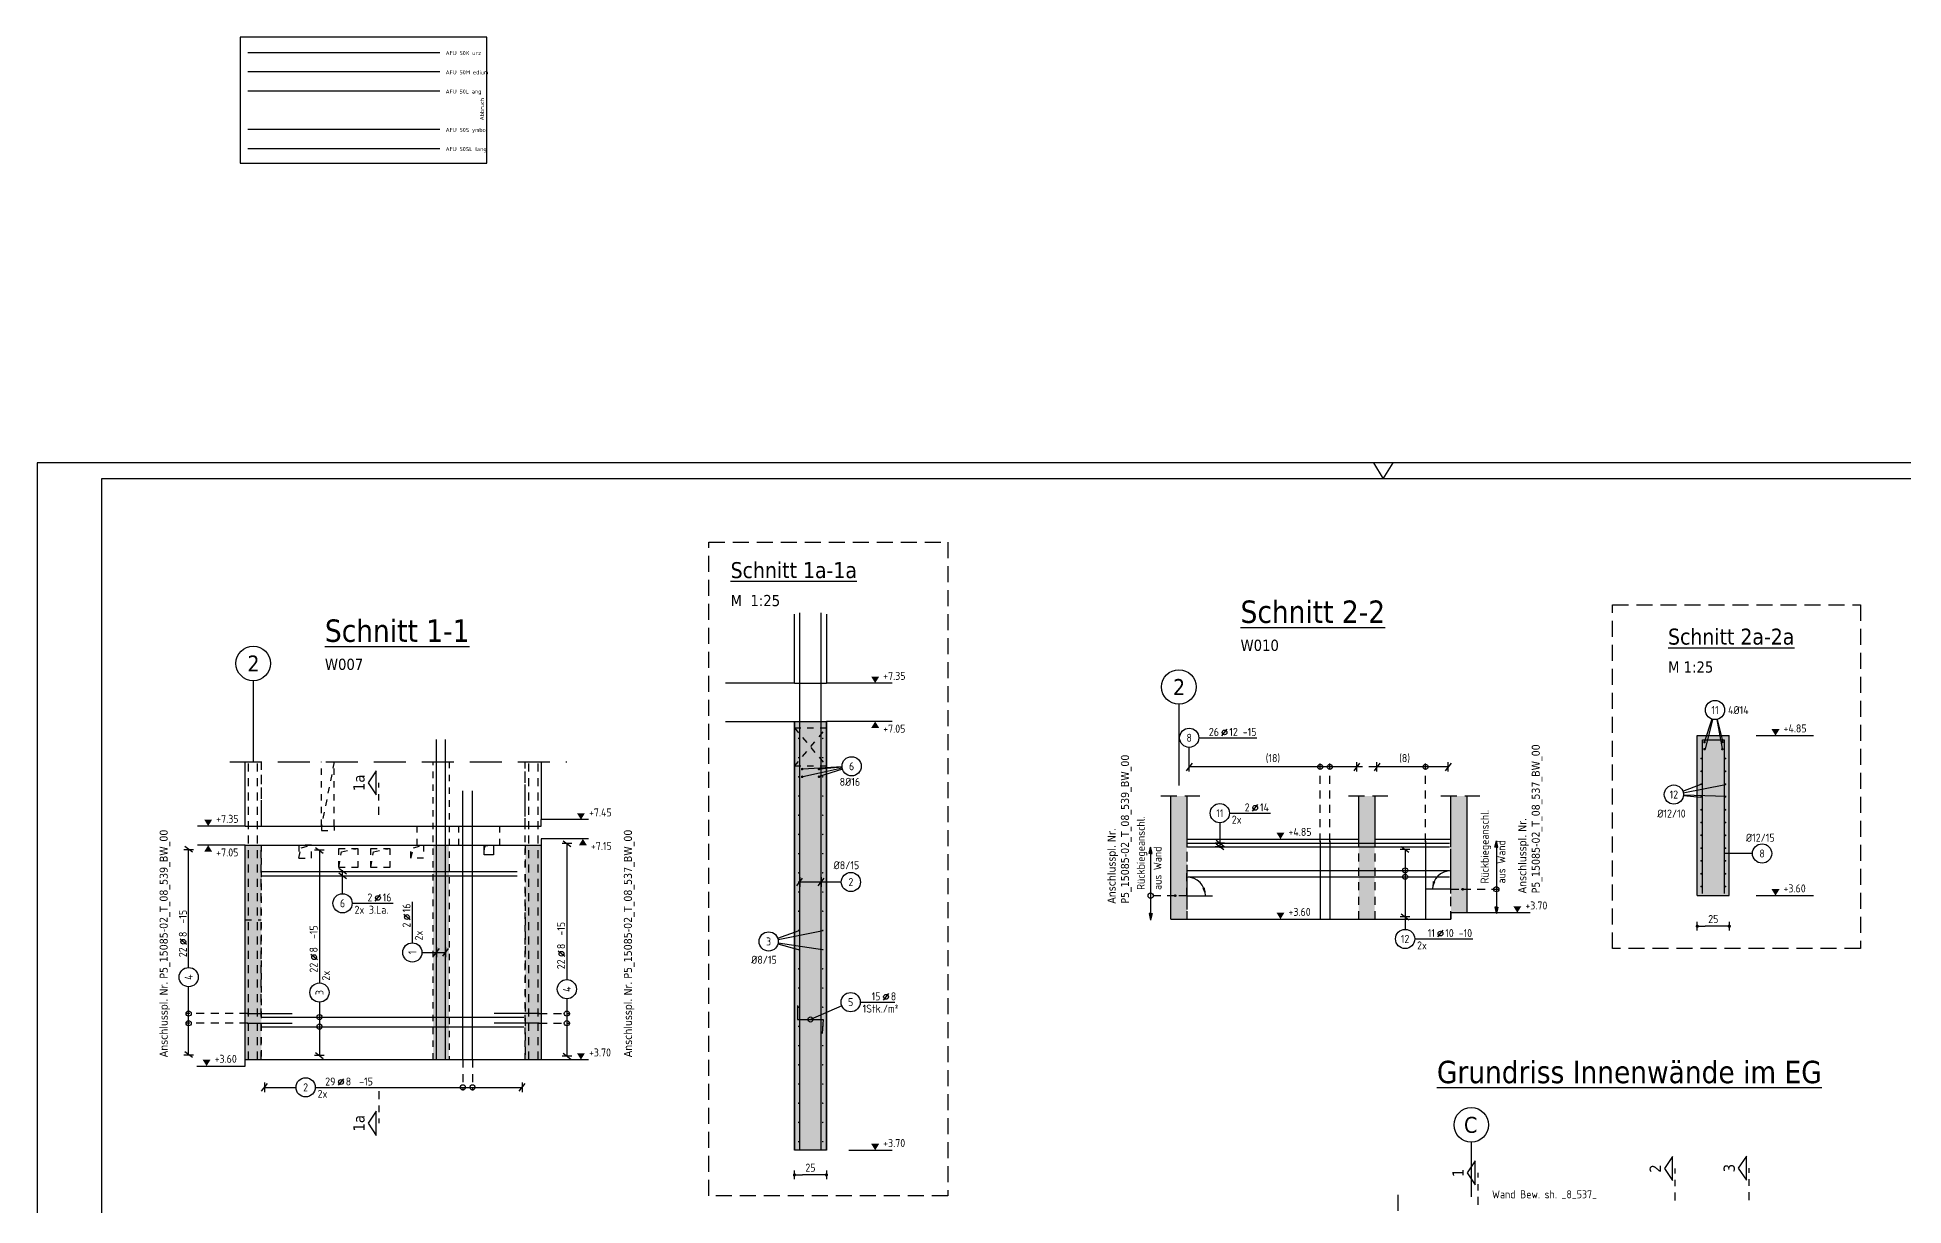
# Model space of a CAD drawing. Extents: x 0 to 52.5, y 0 to 36.3.
# Drawn here: x 0 to 29.15, y 18.09 to 36.35 of the extents above; entities that cross this region are included whole.
import ezdxf
from ezdxf.enums import TextEntityAlignment as Align

# ---------------------------------------------------------------- set-up
doc = ezdxf.new("R2010")
doc.units = 0
doc.header["$LTSCALE"] = 0.5
for name, pattern in [('AUSGEZOGEN', [1000.01, 1000, 0.01]), ('DASHDOTSMALL', [1.05, 0.5, -0.25, 0.05, -0.25]), ('DASHED', [0.75, 0.5, -0.25]), ('DASHEDX2', [1.5, 1, -0.5]), ('DOT', [0.175, 0.05, -0.125]), ('GESTRICHELT', [0.75, 0.5, -0.25]), ('HIDDEN', [0.375, 0.25, -0.125]), ('HIDDEN2', [0.187, 0.125, -0.062]), ('HIDDEN4', [0.12, 0.02, -0.1]), ('PUNKT', [0.175, 0.05, -0.125]), ('STRICHLINIE', [0.75, 0.5, -0.25]), ('STRICHPUNKT2', [0.55, 0.25, -0.125, 0.05, -0.125]), ('VERDECKT', [0.375, 0.25, -0.125])]:
    doc.linetypes.add(name, pattern=pattern)
for name, color, linetype in [('ACHSEN', 7, 'Continuous'), ('AFU', 7, 'Continuous'), ('BETON', 7, 'Continuous'), ('DETAIL', 7, 'Continuous'), ('DRUEBER', 7, 'Continuous'), ('grau_mittel', 7, 'Continuous'), ('HILFE', 7, 'Continuous'), ('koten', 7, 'Continuous'), ('MASSE', 7, 'Continuous'), ('RAHMEN', 7, 'Continuous'), ('RND', 7, 'Continuous'), ('RND-1', 7, 'Continuous'), ('SCHATTEN', 15, 'Continuous'), ('SCHNITTE', 7, 'Continuous'), ('SFP_Achsen', 7, 'Continuous'), ('TEXT', 7, 'Continuous'), ('VERDECKT', 7, 'Continuous'), ('WBZ', 7, 'Continuous')]:
    doc.layers.add(name, color=color, linetype=linetype)
doc.styles.add('helv', font='tahoma.ttf')
doc.styles.add('txt', font='isocp.shx')
doc.linetypes.add('ABBRUCH', pattern='A,0.15,-0.15,["x",Standard,S=0.07,R=0,X=-0.1,Y=-0.0238],-0.005', length=0.305)
doc.linetypes.add('AFU_50K', pattern='A,0.15,["/",Standard,S=0.2,R=0,X=-0.01,Y=-0.1],0.07,["/",Standard,S=0.2,R=0,X=-0.01,Y=-0.1],0.15', length=0.37)
doc.linetypes.add('AFU_50L', pattern='A,0.75,["/",Standard,S=0.2,R=0,X=-0.01,Y=-0.1],0.07,["/",Standard,S=0.2,R=0,X=-0.01,Y=-0.1],0.75', length=1.57)
doc.linetypes.add('AFU_50M', pattern='A,0.45,["/",Standard,S=0.2,R=0,X=-0.01,Y=-0.1],0.07,["/",Standard,S=0.2,R=0,X=-0.01,Y=-0.1],0.45', length=0.97)
doc.linetypes.add('AFU_50S', pattern='A,0,-0.15,["/",Standard,S=0.2,R=0,X=-0.01,Y=-0.1],0,-0.07,["/",Standard,S=0.2,R=0,X=-0.01,Y=-0.1],-0.15', length=0.37)
doc.linetypes.add('AFU_50SL', pattern='A,0,-0.75,["/",Standard,S=0.2,R=0,X=-0.01,Y=-0.1],0,-0.07,["/",Standard,S=0.2,R=0,X=-0.01,Y=-0.1],-0.75', length=1.57)
doc.dimstyles.new('DOT_I', dxfattribs={"dimscale": 0.5, "dimtxt": 0.25, "dimasz": 0.25, "dimexe": 0.1, "dimexo": 0.3, "dimgap": 0.1, "dimtad": 1, "dimdec": 3, "dimzin": 3, "dimtxsty": 'txt', "dimblk": 'DOT', "dimblk1": 'DOT', "dimblk2": 'DOT', "dimsah": 1, "dimcen": 0.1, "dimse1": 1, "dimse2": 1, "dimazin": 0, "dimtfac": 1, "dimtdec": 4, "dimtix": 1, "dimtmove": 2, "dimatfit": 3, "dimfxl": 0, "dimtvp": 1, "dimtolj": 1, "dimtzin": 0, "dimarcsym": 0})

# ---------------------------------------------------------------- blocks, each defined once
blk = doc.blocks.new('SCHN-2')
at = {"layer": 'SCHNITTE', "color": 6, "linetype": 'Continuous'}
blk.add_lwpolyline([(0.378, 0.088), (0, 0.34), (-0.378, 0.088)], close=True, dxfattribs=at)
at = {"layer": 'SCHNITTE', "color": 1, "linetype": 'DASHDOTSMALL', "style": 'helv'}
blk.add_attdef('SCHN-2', text='', height=0.35, dxfattribs=at).set_placement((0, 0.45), align=Align.CENTER)
blk = doc.blocks.new('okrd_o')
at = {"layer": 'koten', "color": 7, "linetype": 'Continuous'}
blk.add_solid([(-0.125, 0.202), (0.125, 0.202), (0, 0)], dxfattribs=at)
at = {"layer": 'koten', "style": 'txt'}
blk.add_attdef('OKRD', (0.25, 0.1), '', height=0.25, dxfattribs=at)
blk = doc.blocks.new('DOT')
at = {"layer": 'MASSE', "color": 7, "linetype": 'Continuous'}
for p, q in [((0, 0), (-1, 0)), ((0, 0.54), (0, -0.54))]:
    blk.add_line(p, q, dxfattribs=at)
at = {"layer": 'MASSE', "color": 7, "linetype": 'Continuous', "const_width": 0.2}
blk.add_lwpolyline([(-0.1, 0, 1), (0.1, 0, 1)], format="xyb", close=True, dxfattribs=at)
blk = doc.blocks.new('*D14')
at = {"layer": 'Defpoints', "color": 0, "linetype": 'AUSGEZOGEN', "transparency": 16777216}
for p in [(11.827, 18.572), (11.827, 18.572), (12.327, 18.572)]:
    blk.add_point(p, dxfattribs=at)
at = {"layer": 'MASSE', "color": 0, "linetype": 'AUSGEZOGEN', "lineweight": -2, "transparency": 16777216}
blk.add_line((12.202, 18.572), (11.952, 18.572), dxfattribs=at)
at = {"layer": 'MASSE', "color": 0, "linetype": 'AUSGEZOGEN', "lineweight": -2, "transparency": 16777216, "xscale": 0.125, "yscale": 0.125, "zscale": 0.125, "rotation": 180}
blk.add_blockref('DOT', (11.827, 18.572), dxfattribs=at)
at = {"layer": 'MASSE', "color": 0, "linetype": 'AUSGEZOGEN', "lineweight": -2, "transparency": 16777216, "xscale": 0.125, "yscale": 0.125, "zscale": 0.125}
blk.add_blockref('DOT', (12.327, 18.572), dxfattribs=at)
at = {"layer": 'MASSE', "color": 0, "linetype": 'AUSGEZOGEN', "transparency": 16777216, "insert": (12.077, 18.685), "char_height": 0.125, "attachment_point": 5, "style": 'txt'}
blk.add_mtext('\\A1;25', dxfattribs=at)
blk = doc.blocks.new('okrd_u')
at = {"layer": 'koten', "color": 7, "linetype": 'Continuous'}
blk.add_solid([(-0.125, -0.202), (0.125, -0.202), (0, 0)], dxfattribs=at)
at = {"layer": 'koten', "style": 'txt'}
blk.add_attdef('OKRD', (0.25, -0.35), '', height=0.25, dxfattribs=at)
blk = doc.blocks.new('RND_LEI')
at = {"layer": 'RND', "color": 7, "linetype": 'Continuous'}
blk.add_line((1.022, 0.066), (1.19, 0.27), dxfattribs=at)
for centre, radius in [((0, 0), 0.3), ((1.106, 0.168), 0.075)]:
    blk.add_circle(centre, radius, dxfattribs=at)
at = {"layer": 'RND', "color": 7, "linetype": 'Continuous', "style": 'txt'}
blk.add_attdef('POSL', text='', height=0.25, dxfattribs=at).set_placement((0, 0), align=Align.MIDDLE)
blk.add_attdef('ANZ', text='', height=0.25, dxfattribs=at).set_placement((0.931, 0.057), align=Align.RIGHT)
for tag, p in [('DUM', (1.253, 0.057)), ('ABSTD', (1.674, 0.057)), ('POSTXT', (0.374, -0.327))]:
    blk.add_attdef(tag, p, '', height=0.25, dxfattribs=at)
blk = doc.blocks.new('lei_gre')
at = {"layer": 'RND', "color": 7, "linetype": 'Continuous'}
for p, q in [((-0.09, -0.12), (0.09, 0.12)), ((0, 0.15), (0, -0.15))]:
    blk.add_line(p, q, dxfattribs=at)
blk = doc.blocks.new('RND_HIN')
at = {"layer": 'RND', "color": 7, "linetype": 'Continuous'}
blk.add_circle((0, 0), 0.3, dxfattribs=at)
at = {"layer": 'RND', "color": 7, "linetype": 'Continuous', "style": 'txt'}
blk.add_attdef('POSI', text='', height=0.25, dxfattribs=at).set_placement((0, 0), align=Align.MIDDLE)
blk = doc.blocks.new('DINA1')
at = {"layer": 'RAHMEN'}
for p, q in [((0, 59.4), (0, 0)), ((84.1, 59.4), (0, 59.4))]:
    blk.add_line(p, q, dxfattribs=at)
at = {"layer": 'RAHMEN', "color": 5}
for p, q in [((2, 58.9), (2, 0.5)), ((83.6, 58.9), (2, 58.9))]:
    blk.add_line(p, q, dxfattribs=at)
at = {"layer": 'RAHMEN', "color": 7, "linetype": 'Continuous'}
for p, q in [((41.74, 59.4), (42.05, 58.9)), ((42.05, 58.9), (42.36, 59.4))]:
    blk.add_line(p, q, dxfattribs=at)
blk = doc.blocks.new('*D20')
at = {"layer": 'Defpoints', "color": 0, "linetype": 'AUSGEZOGEN', "transparency": 16777216}
for p in [(25.93, 22.458), (25.93, 22.458), (26.43, 22.458)]:
    blk.add_point(p, dxfattribs=at)
at = {"layer": 'MASSE', "color": 0, "linetype": 'AUSGEZOGEN', "lineweight": -2, "transparency": 16777216}
blk.add_line((26.305, 22.458), (26.055, 22.458), dxfattribs=at)
at = {"layer": 'MASSE', "color": 0, "linetype": 'AUSGEZOGEN', "lineweight": -2, "transparency": 16777216, "xscale": 0.125, "yscale": 0.125, "zscale": 0.125, "rotation": 180}
blk.add_blockref('DOT', (25.93, 22.458), dxfattribs=at)
at = {"layer": 'MASSE', "color": 0, "linetype": 'AUSGEZOGEN', "lineweight": -2, "transparency": 16777216, "xscale": 0.125, "yscale": 0.125, "zscale": 0.125}
blk.add_blockref('DOT', (26.43, 22.458), dxfattribs=at)
at = {"layer": 'MASSE', "color": 0, "linetype": 'AUSGEZOGEN', "transparency": 16777216, "insert": (26.18, 22.57), "char_height": 0.125, "attachment_point": 5, "style": 'txt'}
blk.add_mtext('\\A1;25', dxfattribs=at)
blk = doc.blocks.new('PFEIL')
at = {"color": 7, "linetype": 'Continuous'}
blk.add_solid([(-1, -0.17), (-1, 0.17), (0, 0)], dxfattribs=at)
blk = doc.blocks.new('Pfeillinie')
at = {"layer": 'TEXT', "linetype": 'Continuous'}
blk.add_hatch(color=7, dxfattribs=at).paths.add_polyline_path([(0, 0), (-0.8, 0.2), (-0.8, 0), (-0.8, -0.2)])
at = {"layer": 'TEXT', "color": 7, "linetype": 'Continuous'}
for p, q in [((-0.8, 0), (-0.8, 0.2)), ((-0.8, 0.2), (0, 0)), ((-0.8, 0), (-0.8, -0.2)), ((-0.8, -0.2), (0, 0))]:
    blk.add_line(p, q, dxfattribs=at)

msp = doc.modelspace()

# ---------------------------------------------------------------- hatches: boundary and pattern name
at = {"layer": 'grau_mittel'}
for points in [[(12.327, 25.657), (11.827, 25.657), (11.827, 18.957), (12.327, 18.957)], [(26.43, 25.436), (25.93, 25.436), (25.93, 22.936), (26.43, 22.936)], [(6.183, 20.373), (6.433, 20.373), (6.433, 23.723), (6.183, 23.723)], [(7.623, 20.373), (7.873, 20.373), (7.873, 23.723), (7.623, 23.723)]]:
    msp.add_hatch(color=61, dxfattribs=at).paths.add_polyline_path(points)
h = msp.add_hatch(color=61, dxfattribs=at)
h.paths.add_polyline_path([(22.082, 22.669), (22.332, 22.669), (22.332, 24.494), (22.082, 24.494), (22.082, 23.819)])
h.paths.add_polyline_path([(20.892, 23.819), (20.892, 24.494), (20.642, 24.494), (20.642, 23.819), (20.642, 22.569), (20.892, 22.569)])
h.paths.add_polyline_path([(17.957, 23.819), (17.957, 24.494), (17.707, 24.494), (17.707, 22.569), (17.957, 22.569)])
h = msp.add_hatch(color=61, dxfattribs=at)
h.paths.add_polyline_path([(3.248, 22.558), (3.498, 22.558), (3.498, 23.723), (3.248, 23.723)])
h.paths.add_polyline_path([(3.498, 22.558), (3.248, 22.558), (3.248, 20.373), (3.498, 20.373)])

# ---------------------------------------------------------------- linework, layer by layer
at = {"layer": 'ACHSEN', "color": 140, "linetype": 'AUSGEZOGEN'}
for p, q in [((3.373, 26.293), (3.373, 25.025)), ((17.832, 25.926), (17.832, 24.657)), ((22.4, 19.082), (22.4, 18.228))]:
    msp.add_line(p, q, dxfattribs=at)
at = {"layer": 'AFU', "color": 8, "linetype": 'AFU_50K'}
for p, q in [((6.287, 36.107), (3.287, 36.107)), ((11.827, 26.257), (12.327, 26.257)), ((11.827, 25.657), (12.327, 25.657)), ((7.623, 24.023), (7.873, 24.023)), ((7.873, 24.023), (7.873, 24.123)), ((25.93, 22.936), (26.43, 22.936)), ((22.332, 22.669), (22.082, 22.669)), ((22.082, 22.669), (22.082, 22.569)), ((12.327, 18.957), (11.827, 18.957))]:
    msp.add_line(p, q, dxfattribs=at)
at = {"layer": 'AFU', "color": 8, "linetype": 'AFU_50M'}
msp.add_line((6.287, 35.807), (3.287, 35.807), dxfattribs=at)
at = {"layer": 'AFU', "color": 8, "linetype": 'AFU_50L'}
for p, q in [((6.287, 35.507), (3.287, 35.507)), ((3.248, 24.023), (7.623, 24.023)), ((3.248, 23.723), (7.873, 23.723)), ((17.707, 22.569), (22.082, 22.569)), ((3.248, 20.373), (7.873, 20.373))]:
    msp.add_line(p, q, dxfattribs=at)
at = {"layer": 'AFU', "color": 8, "linetype": 'AFU_50S'}
msp.add_line((6.287, 34.907), (3.287, 34.907), dxfattribs=at)
at = {"layer": 'AFU', "color": 8, "linetype": 'AFU_50SL'}
msp.add_line((6.287, 34.607), (3.287, 34.607), dxfattribs=at)
at = {"layer": 'AFU', "color": 8, "linetype": 'ABBRUCH'}
msp.add_lwpolyline([(3.168, 34.38), (7.023, 34.38), (7.023, 36.347), (3.168, 36.347)], close=True, dxfattribs=at)
at = {"layer": 'BETON', "color": 6, "linetype": 'AUSGEZOGEN'}
for p, q in [((11.827, 26.257), (11.827, 27.332)), ((12.327, 27.332), (12.327, 26.257)), ((10.752, 25.657), (11.827, 25.657)), ((13.352, 25.657), (12.327, 25.657)), ((25.93, 22.936), (25.93, 25.436)), ((25.93, 25.436), (26.43, 25.436)), ((26.43, 22.936), (26.43, 25.436)), ((22.082, 23.819), (22.082, 24.494)), ((3.248, 24.023), (2.503, 24.023)), ((8.609, 24.123), (7.873, 24.123)), ((3.248, 23.723), (2.503, 23.723)), ((8.609, 23.823), (7.873, 23.823)), ((17.957, 23.819), (20.642, 23.819)), ((20.892, 23.819), (22.082, 23.819)), ((23.318, 22.669), (22.332, 22.669)), ((2.493, 20.273), (3.248, 20.273)), ((7.873, 20.373), (8.609, 20.373))]:
    msp.add_line(p, q, dxfattribs=at)
at = {"layer": 'BETON', "color": 6, "linetype": 'AUSGEZOGEN', "lineweight": 25}
for p, q in [((11.827, 26.257), (10.752, 26.257)), ((13.352, 26.257), (12.327, 26.257))]:
    msp.add_line(p, q, dxfattribs=at)
at = {"layer": 'BETON', "color": 6, "linetype": 'AUSGEZOGEN', "lineweight": 35}
for p, q in [((11.827, 25.657), (11.827, 18.957)), ((12.327, 25.657), (12.327, 18.957))]:
    msp.add_line(p, q, dxfattribs=at)
at = {"layer": 'BETON', "color": 6, "linetype": 'AUSGEZOGEN', "lineweight": -2}
for p, q in [((3.248, 24.023), (3.248, 25.025)), ((7.873, 25.025), (7.873, 24.123)), ((17.707, 22.569), (17.707, 24.494)), ((17.957, 24.494), (17.957, 23.819)), ((20.642, 23.819), (20.642, 24.494)), ((20.892, 24.494), (20.892, 23.819)), ((22.332, 24.494), (22.332, 22.669)), ((3.248, 20.273), (3.248, 23.723)), ((7.873, 23.823), (7.873, 20.373))]:
    msp.add_line(p, q, dxfattribs=at)
at = {"layer": 'BETON', "color": 6, "linetype": 'AUSGEZOGEN'}
msp.add_lwpolyline([(7.128, 23.723), (7.128, 23.573), (6.978, 23.573), (6.978, 23.723)], close=True, dxfattribs=at)
at = {"layer": 'DETAIL', "color": 102, "linetype": 'STRICHLINIE'}
for points in [[(10.487, 18.243), (10.487, 28.458), (14.225, 28.458), (14.225, 18.243)], [(24.606, 22.107), (24.606, 27.479), (28.482, 27.479), (28.482, 22.107)]]:
    msp.add_lwpolyline(points, close=True, dxfattribs=at)
at = {"layer": 'DRUEBER', "color": 7, "linetype": 'PUNKT', "lineweight": -2}
for p, q in [((3.498, 25.025), (3.498, 24.023)), ((6.183, 20.373), (6.183, 25.025)), ((6.433, 25.025), (6.433, 20.373)), ((7.623, 20.373), (7.623, 25.025)), ((3.498, 23.723), (3.498, 20.373))]:
    msp.add_line(p, q, dxfattribs=at)
at = {"layer": 'DRUEBER', "color": 7, "linetype": 'DOT'}
for p, q in [((4.438, 24.023), (4.438, 25.025)), ((4.638, 25.025), (4.438, 24.023)), ((4.638, 24.023), (4.638, 25.025)), ((3.498, 24.023), (4.438, 24.023)), ((4.438, 23.953), (4.638, 23.953)), ((4.638, 24.023), (5.933, 24.023)), ((5.933, 23.723), (5.933, 24.023)), ((6.583, 24.023), (7.223, 24.023)), ((6.583, 23.723), (6.583, 24.023)), ((7.223, 23.723), (7.223, 24.023)), ((3.498, 23.723), (5.933, 23.723)), ((6.583, 23.723), (7.223, 23.723)), ((17.957, 23.819), (17.957, 22.569)), ((22.082, 22.569), (22.082, 23.819))]:
    msp.add_line(p, q, dxfattribs=at)
at = {"layer": 'DRUEBER', "color": 7, "linetype": 'PUNKT'}
for p, q in [((4.438, 24.023), (4.438, 23.953)), ((4.638, 24.023), (4.638, 23.953))]:
    msp.add_line(p, q, dxfattribs=at)
at = {"layer": 'DRUEBER', "color": 7, "linetype": 'HIDDEN4', "lineweight": -2}
msp.add_line((3.248, 22.558), (3.498, 22.558), dxfattribs=at)
at = {"layer": 'HILFE', "color": 102, "linetype": 'AUSGEZOGEN'}
for p, q in [((26.85, 25.436), (27.747, 25.436)), ((26.85, 22.936), (27.747, 22.936)), ((12.675, 18.957), (13.352, 18.957))]:
    msp.add_line(p, q, dxfattribs=at)
at = {"layer": 'HILFE', "color": 102, "linetype": 'DASHEDX2'}
msp.add_line((3.006, 25.025), (8.273, 25.025), dxfattribs=at)
at = {"layer": 'HILFE', "color": 102, "linetype": 'GESTRICHELT'}
for p, q in [((17.549, 24.494), (18.16, 24.494)), ((20.484, 24.494), (21.095, 24.494)), ((21.924, 24.494), (22.535, 24.494))]:
    msp.add_line(p, q, dxfattribs=at)
at = {"layer": 'HILFE', "color": 102, "linetype": 'DASHED'}
msp.add_line((21.253, 18.259), (21.253, 17.584), dxfattribs=at)
at = {"layer": 'RND', "color": 102, "linetype": 'AUSGEZOGEN'}
for p, q in [((26.159, 25.693), (26.042, 25.343)), ((26.17, 25.69), (26.052, 25.224)), ((26.235, 25.688), (26.321, 25.234)), ((26.243, 25.69), (26.331, 25.333)), ((12.57, 24.948), (11.957, 24.913)), ((12.573, 24.926), (11.957, 24.793)), ((12.577, 24.912), (12.2, 24.793)), ((12.57, 24.944), (12.22, 24.913)), ((25.704, 24.569), (25.99, 24.679)), ((25.711, 24.544), (26.369, 24.674)), ((25.713, 24.5), (25.985, 24.474)), ((25.714, 24.51), (26.38, 24.489)), ((18.472, 24.074), (18.472, 23.68)), ((4.768, 22.966), (4.768, 23.331)), ((26.792, 23.594), (26.35, 23.594)), ((12.559, 23.148), (11.886, 23.148)), ((11.565, 22.271), (11.898, 22.392)), ((11.568, 22.18), (11.886, 22.092)), ((11.571, 22.25), (12.275, 22.392)), ((11.572, 22.198), (12.263, 22.092)), ((6.008, 22.048), (6.384, 22.048)), ((12.568, 21.212), (12.077, 21))]:
    msp.add_line(p, q, dxfattribs=at)
at = {"layer": 'RND', "color": 7, "linetype": 'AUSGEZOGEN'}
for p, q in [((18.143, 25.402), (19.049, 25.402)), ((17.993, 24.948), (17.993, 25.252)), ((20.61, 24.948), (17.993, 24.948)), ((22.038, 24.948), (20.926, 24.948)), ((18.622, 24.224), (19.262, 24.224)), ((2.364, 21.812), (2.364, 23.659)), ((4.407, 23.645), (4.407, 21.571)), ((8.272, 23.748), (8.272, 21.624)), ((21.366, 23.658), (21.366, 22.604)), ((4.918, 22.816), (5.558, 22.816)), ((5.858, 22.198), (5.858, 22.838)), ((21.366, 22.604), (21.366, 22.409)), ((21.516, 22.259), (22.422, 22.259)), ((2.364, 20.45), (2.364, 21.512)), ((8.272, 21.324), (8.272, 20.427)), ((4.407, 21.271), (4.407, 20.437)), ((12.855, 21.271), (13.395, 21.271)), ((3.548, 19.94), (4.041, 19.94)), ((4.341, 19.94), (7.574, 19.94))]:
    msp.add_line(p, q, dxfattribs=at)
at = {"layer": 'RND', "color": 102, "linetype": 'VERDECKT'}
for p, q in [((20.041, 23.78), (20.041, 24.998)), ((20.191, 23.78), (20.191, 24.998)), ((21.685, 23.78), (21.685, 24.998)), ((22.266, 23.035), (22.841, 23.035)), ((17.773, 22.935), (17.341, 22.935)), ((3.283, 21.092), (2.314, 21.092)), ((7.837, 21.092), (8.322, 21.092)), ((3.283, 20.942), (2.314, 20.942)), ((7.837, 20.942), (8.322, 20.942)), ((6.648, 20.373), (6.648, 19.89)), ((6.798, 20.373), (6.798, 19.89))]:
    msp.add_line(p, q, dxfattribs=at)
at = {"layer": 'RND', "color": 7, "linetype": 'VERDECKT'}
msp.add_line((20.926, 24.948), (20.61, 24.948), dxfattribs=at)
at = {"layer": 'RND', "color": 1, "linetype": 'AUSGEZOGEN'}
for points in [[(11.91, 18.957), (11.91, 27.357)], [(12.244, 18.957), (12.244, 27.357)], [(6.235, 20.373), (6.235, 25.373)], [(6.378, 20.373), (6.378, 25.373)], [(26.01, 22.97), (26.01, 25.37), (26.35, 25.37), (26.35, 22.97)], [(6.648, 20.373), (6.648, 24.573)], [(6.798, 20.373), (6.798, 24.573)], [(17.957, 23.756), (22.057, 23.756)], [(17.957, 23.699), (22.057, 23.699)], [(20.041, 23.78), (20.041, 22.569)], [(20.191, 23.78), (20.191, 22.569)], [(21.685, 23.78), (21.685, 22.569)], [(17.957, 23.329), (22.057, 23.329)], [(3.498, 23.314), (7.498, 23.314)], [(3.498, 23.243), (7.498, 23.243)], [(17.957, 23.229), (22.057, 23.229)], [(3.283, 21.092), (3.983, 21.092)], [(3.498, 21.038), (7.598, 21.038)], [(7.837, 21.092), (7.137, 21.092)], [(3.283, 20.942), (3.983, 20.942)], [(3.498, 20.888), (7.598, 20.888)], [(7.837, 20.942), (7.137, 20.942)]]:
    msp.add_lwpolyline(points, dxfattribs=at)
at = {"layer": 'RND', "color": 7, "linetype": 'AUSGEZOGEN'}
for points, const_width in [([(11.886, 25.392, 1), (11.898, 25.392, 1)], 0.012), ([(12.263, 25.392, 1), (12.275, 25.392, 1)], 0.012), ([(11.886, 25.092, 1), (11.898, 25.092, 1)], 0.012), ([(12.263, 25.092, 1), (12.275, 25.092, 1)], 0.012), ([(25.984, 25.078, 1), (25.998, 25.078, 1)], 0.014), ([(26.032, 25.333, 1), (26.052, 25.333, 1)], 0.02), ([(26.032, 25.224, 1), (26.052, 25.224, 1)], 0.02), ([(26.311, 25.333, 1), (26.331, 25.333, 1)], 0.02), ([(26.311, 25.224, 1), (26.331, 25.224, 1)], 0.02), ([(26.363, 25.078, 1), (26.377, 25.078, 1)], 0.014), ([(11.886, 24.792, 1), (11.898, 24.792, 1)], 0.012), ([(11.937, 24.913, 1), (11.957, 24.913, 1)], 0.02), ([(11.937, 24.793, 1), (11.957, 24.793, 1)], 0.02), ([(12.2, 24.913, 1), (12.22, 24.913, 1)], 0.02), ([(12.2, 24.793, 1), (12.22, 24.793, 1)], 0.02), ([(12.263, 24.792, 1), (12.275, 24.792, 1)], 0.012), ([(25.984, 24.878, 1), (25.998, 24.878, 1)], 0.014), ([(26.363, 24.878, 1), (26.377, 24.878, 1)], 0.014), ([(11.886, 24.492, 1), (11.898, 24.492, 1)], 0.012), ([(12.263, 24.492, 1), (12.275, 24.492, 1)], 0.012), ([(25.984, 24.678, 1), (25.998, 24.678, 1)], 0.014), ([(25.984, 24.478, 1), (25.998, 24.478, 1)], 0.014), ([(26.363, 24.678, 1), (26.377, 24.678, 1)], 0.014), ([(26.363, 24.478, 1), (26.377, 24.478, 1)], 0.014), ([(11.886, 24.192, 1), (11.898, 24.192, 1)], 0.012), ([(12.263, 24.192, 1), (12.275, 24.192, 1)], 0.012), ([(25.984, 24.278, 1), (25.998, 24.278, 1)], 0.014), ([(26.363, 24.278, 1), (26.377, 24.278, 1)], 0.014), ([(25.984, 24.078, 1), (25.998, 24.078, 1)], 0.014), ([(26.363, 24.078, 1), (26.377, 24.078, 1)], 0.014), ([(11.886, 23.892, 1), (11.898, 23.892, 1)], 0.012), ([(12.263, 23.892, 1), (12.275, 23.892, 1)], 0.012), ([(20.034, 23.78, 1), (20.047, 23.78, 1)], 0.0125), ([(20.184, 23.78, 1), (20.197, 23.78, 1)], 0.0125), ([(21.679, 23.78, 1), (21.692, 23.78, 1)], 0.0125), ([(25.984, 23.878, 1), (25.998, 23.878, 1)], 0.014), ([(25.984, 23.678, 1), (25.998, 23.678, 1)], 0.014), ([(26.363, 23.878, 1), (26.377, 23.878, 1)], 0.014), ([(26.363, 23.678, 1), (26.377, 23.678, 1)], 0.014), ([(11.886, 23.592, 1), (11.898, 23.592, 1)], 0.012), ([(12.263, 23.592, 1), (12.275, 23.592, 1)], 0.012), ([(25.984, 23.478, 1), (25.998, 23.478, 1)], 0.014), ([(26.363, 23.478, 1), (26.377, 23.478, 1)], 0.014), ([(11.886, 23.292, 1), (11.898, 23.292, 1)], 0.012), ([(12.263, 23.292, 1), (12.275, 23.292, 1)], 0.012), ([(25.984, 23.278, 1), (25.998, 23.278, 1)], 0.014), ([(25.984, 23.078, 1), (25.998, 23.078, 1)], 0.014), ([(26.363, 23.278, 1), (26.377, 23.278, 1)], 0.014), ([(26.363, 23.078, 1), (26.377, 23.078, 1)], 0.014), ([(11.886, 22.992, 1), (11.898, 22.992, 1)], 0.012), ([(12.263, 22.992, 1), (12.275, 22.992, 1)], 0.012), ([(11.886, 22.692, 1), (11.898, 22.692, 1)], 0.012), ([(12.263, 22.692, 1), (12.275, 22.692, 1)], 0.012), ([(11.886, 22.392, 1), (11.898, 22.392, 1)], 0.012), ([(12.263, 22.392, 1), (12.275, 22.392, 1)], 0.012), ([(11.886, 22.092, 1), (11.898, 22.092, 1)], 0.012), ([(12.263, 22.092, 1), (12.275, 22.092, 1)], 0.012), ([(11.886, 21.792, 1), (11.898, 21.792, 1)], 0.012), ([(12.263, 21.792, 1), (12.275, 21.792, 1)], 0.012), ([(11.886, 21.492, 1), (11.898, 21.492, 1)], 0.012), ([(12.263, 21.492, 1), (12.275, 21.492, 1)], 0.012), ([(3.277, 21.092, 1), (3.29, 21.092, 1)], 0.0125), ([(7.844, 21.092, -1), (7.831, 21.092, -1)], 0.0125), ([(11.886, 21.192, 1), (11.898, 21.192, 1)], 0.012), ([(12.263, 21.192, 1), (12.275, 21.192, 1)], 0.012), ([(3.277, 20.942, 1), (3.29, 20.942, 1)], 0.0125), ([(7.844, 20.942, -1), (7.831, 20.942, -1)], 0.0125), ([(11.886, 20.892, 1), (11.898, 20.892, 1)], 0.012), ([(12.263, 20.892, 1), (12.275, 20.892, 1)], 0.012), ([(11.886, 20.592, 1), (11.898, 20.592, 1)], 0.012), ([(12.263, 20.592, 1), (12.275, 20.592, 1)], 0.012), ([(11.886, 20.292, 1), (11.898, 20.292, 1)], 0.012), ([(12.263, 20.292, 1), (12.275, 20.292, 1)], 0.012), ([(11.886, 19.992, 1), (11.898, 19.992, 1)], 0.012), ([(12.263, 19.992, 1), (12.275, 19.992, 1)], 0.012), ([(11.886, 19.692, 1), (11.898, 19.692, 1)], 0.012), ([(12.263, 19.692, 1), (12.275, 19.692, 1)], 0.012), ([(11.886, 19.392, 1), (11.898, 19.392, 1)], 0.012), ([(12.263, 19.392, 1), (12.275, 19.392, 1)], 0.012), ([(11.886, 19.092, 1), (11.898, 19.092, 1)], 0.012), ([(12.263, 19.092, 1), (12.275, 19.092, 1)], 0.012)]:
    msp.add_lwpolyline(points, format="xyb", close=True, dxfattribs=dict(at, const_width=const_width))
at = {"layer": 'RND', "color": 7, "linetype": 'HIDDEN'}
for points in [[(3.297, 20.373), (3.297, 25.023)], [(3.44, 20.373), (3.44, 25.023)], [(7.68, 20.373), (7.68, 25.023)], [(7.824, 20.373), (7.824, 25.023)]]:
    msp.add_lwpolyline(points, dxfattribs=at)
at = {"layer": 'RND', "color": 102, "linetype": 'AUSGEZOGEN'}
for points in [[(17.391, 23.693), (17.391, 22.554)], [(22.791, 23.793), (22.791, 22.654)]]:
    msp.add_lwpolyline(points, dxfattribs=at)
at = {"layer": 'RND', "color": 7, "linetype": 'AUSGEZOGEN'}
for centre in [(20.041, 24.948), (20.191, 24.948), (21.685, 24.948), (21.366, 23.329), (21.366, 23.229), (22.791, 23.035), (17.391, 22.935), (2.364, 21.092), (4.407, 21.038), (8.272, 21.092), (12.077, 21), (2.364, 20.942), (4.407, 20.888), (8.272, 20.942), (6.648, 19.94), (6.798, 19.94)]:
    msp.add_circle(centre, 0.04, dxfattribs=at)
at = {"layer": 'RND-1', "color": 1, "linetype": 'AUSGEZOGEN'}
msp.add_lwpolyline([(11.877, 21.22), (11.877, 21), (12.277, 21), (12.258, 20.781)], dxfattribs=at)
at = {"layer": 'SCHATTEN', "color": 1, "linetype": 'AUSGEZOGEN'}
msp.add_lwpolyline([(6.978, 23.573, 0, 0.0245, 0), (6.99, 23.722, 0, 0, 0), (6.979, 23.711, 0.0245, 0, 0), (7.128, 23.723, 0, 0, 0)], format="xyseb", dxfattribs=at)
at = {"layer": 'SCHNITTE', "color": 6, "linetype": 'STRICHPUNKT2'}
for p, q in [((5.336, 24.198), (5.336, 24.698)), ((5.336, 19.879), (5.336, 19.379)), ((25.586, 18.171), (25.586, 18.671)), ((26.741, 18.178), (26.741, 18.678)), ((22.505, 18.104), (22.505, 18.604))]:
    msp.add_line(p, q, dxfattribs=at)
at = {"layer": 'SFP_Achsen', "color": 7, "linetype": 'AUSGEZOGEN'}
for centre in [(3.373, 26.564), (17.832, 26.196), (22.4, 19.353)]:
    msp.add_circle(centre, 0.27, dxfattribs=at)
at = {"layer": 'TEXT', "color": 7, "linetype": 'VERDECKT'}
for p, q in [((22.082, 23.035), (22.266, 23.035)), ((17.957, 22.935), (17.773, 22.935))]:
    msp.add_line(p, q, dxfattribs=at)
for points in [[(17.957, 22.935), (17.957, 23.335)], [(22.082, 23.035), (22.082, 23.435)]]:
    msp.add_lwpolyline(points, dxfattribs=at)
at = {"layer": 'TEXT', "color": 1, "linetype": 'AUSGEZOGEN'}
for points in [[(22.082, 23.035), (21.682, 23.035)], [(17.957, 22.935), (18.357, 22.935)]]:
    msp.add_lwpolyline(points, dxfattribs=at)
at = {"layer": 'TEXT', "color": 7, "linetype": 'VERDECKT'}
for centre in [(22.266, 23.035), (17.773, 22.935)]:
    msp.add_circle(centre, 0.012, dxfattribs=at)
at = {"layer": 'TEXT', "color": 102, "linetype": 'AUSGEZOGEN'}
for centre, start, end in [((22.082, 23.035), 90, 180), ((17.957, 22.935), 0, 90)]:
    msp.add_arc(centre, 0.29, start, end, dxfattribs=at)
at = {"layer": 'VERDECKT', "color": 7, "linetype": 'HIDDEN'}
for p, q in [((3.498, 25.025), (3.498, 24.023)), ((7.623, 24.023), (7.623, 25.025)), ((3.498, 24.023), (7.623, 24.023)), ((3.498, 20.373), (3.498, 23.723)), ((3.498, 23.723), (7.623, 23.723)), ((7.623, 23.723), (7.623, 20.373)), ((22.082, 22.569), (22.082, 23.819)), ((20.892, 22.569), (22.082, 22.569))]:
    msp.add_line(p, q, dxfattribs=at)
at = {"layer": 'VERDECKT', "color": 7, "linetype": 'VERDECKT', "lineweight": -2}
for p, q in [((17.957, 23.819), (17.957, 22.569)), ((20.642, 22.569), (20.642, 23.819)), ((20.892, 23.819), (20.892, 22.569))]:
    msp.add_line(p, q, dxfattribs=at)
at = {"layer": 'WBZ', "color": 102, "linetype": 'HIDDEN2'}
for p, q in [((11.827, 24.957), (12.327, 25.558)), ((11.827, 25.558), (12.327, 24.957)), ((4.083, 23.523), (4.124, 23.681)), ((4.124, 23.681), (4.283, 23.723)), ((4.708, 23.373), (4.749, 23.62)), ((4.749, 23.62), (5.008, 23.673)), ((5.208, 23.373), (5.249, 23.62)), ((5.249, 23.62), (5.508, 23.673)), ((5.833, 23.523), (5.874, 23.681)), ((5.874, 23.681), (6.033, 23.723))]:
    msp.add_line(p, q, dxfattribs=at)
for points in [[(12.327, 25.558), (12.327, 24.957), (11.827, 24.957), (11.827, 25.558)], [(4.283, 23.523), (4.283, 23.723), (4.083, 23.723), (4.083, 23.523)], [(5.008, 23.673), (5.008, 23.373), (4.708, 23.373), (4.708, 23.673)], [(5.508, 23.673), (5.508, 23.373), (5.208, 23.373), (5.208, 23.673)], [(6.033, 23.723), (6.033, 23.523), (5.833, 23.523), (5.833, 23.723)]]:
    msp.add_lwpolyline(points, close=True, dxfattribs=at)

# ---------------------------------------------------------------- block references
at = {"layer": 'koten', "color": 7, "linetype": 'DASHED', "xscale": 0.5, "yscale": 0.5, "zscale": 0.5}
msp.add_blockref('okrd_o', (13.088, 26.257), dxfattribs=at).add_auto_attribs({'OKRD': '+7.35'})
at = {"layer": 'koten', "color": 7, "linetype": 'AUSGEZOGEN', "xscale": 0.5, "yscale": 0.5, "zscale": 0.5}
msp.add_blockref('okrd_u', (13.088, 25.657), dxfattribs=at).add_auto_attribs({'OKRD': '+7.05'})
at = {"layer": 'koten', "color": 8, "linetype": 'AFU_50M', "xscale": 0.5, "yscale": 0.5, "zscale": 0.5}
msp.add_blockref('okrd_o', (27.152, 25.436), dxfattribs=at).add_auto_attribs({'OKRD': '+4.85'})
at = {"layer": 'koten', "color": 6, "linetype": 'AUSGEZOGEN', "xscale": 0.5, "yscale": 0.5, "zscale": 0.5}
for name, p, values in [('okrd_o', (2.669, 24.023), {'OKRD': '+7.35'}), ('okrd_o', (8.492, 24.123), {'OKRD': '+7.45'}), ('okrd_u', (2.669, 23.723), {'OKRD': '+7.05'}), ('okrd_u', (8.522, 23.823), {'OKRD': '+7.15'}), ('okrd_o', (19.419, 22.569), {'OKRD': '+3.60'}), ('okrd_o', (23.119, 22.669), {'OKRD': '+3.70'}), ('okrd_o', (8.492, 20.373), {'OKRD': '+3.70'})]:
    msp.add_blockref(name, p, dxfattribs=at).add_auto_attribs(values)
at = {"layer": 'koten', "color": 8, "linetype": 'AFU_50K', "xscale": 0.5, "yscale": 0.5, "zscale": 0.5}
msp.add_blockref('okrd_o', (19.419, 23.819), dxfattribs=at).add_auto_attribs({'OKRD': '+4.85'})
at = {"layer": 'koten', "color": 7, "linetype": 'AUSGEZOGEN'}
ref = msp.add_blockref('okrd_o', (27.152, 22.936), dxfattribs=dict(at, xscale=0.5, yscale=0.5, zscale=0.5))
ref.add_attrib('OKRD', '+3.60', (27.277, 22.986), dxfattribs={"layer": '0', "color": 0, "linetype": 'ByBlock', "height": 0.125, "style": 'txt'})
ref = msp.add_blockref('okrd_o', (2.644, 20.273), dxfattribs=dict(at, xscale=0.5, yscale=0.5, zscale=0.5))
ref.add_attrib('OKRD', '+3.60', (2.769, 20.323), dxfattribs={"layer": '0', "color": 0, "linetype": 'ByBlock', "height": 0.125, "style": 'txt'})
ref = msp.add_blockref('okrd_o', (13.088, 18.957), dxfattribs=dict(at, xscale=0.5, yscale=0.5, zscale=0.5))
ref.add_attrib('OKRD', '+3.70', (13.213, 19.007), dxfattribs={"layer": '0', "color": 0, "linetype": 'ByBlock', "height": 0.125, "style": 'txt'})
at = {"layer": 'RAHMEN', "color": 7, "linetype": 'AUSGEZOGEN', "xscale": 0.5, "yscale": 0.5, "zscale": 0.5}
msp.add_blockref('DINA1', (0, 0), dxfattribs=at)
at = {"layer": 'RND', "color": 7, "linetype": 'AUSGEZOGEN', "xscale": 0.5, "yscale": 0.5, "zscale": 0.5}
for name, p, values in [('RND_HIN', (26.207, 25.836), {'POSI': '11'}), ('RND_LEI', (17.993, 25.402), {'POSL': '8', 'DUM': '12', 'ANZ': '26', 'ABSTD': '-15'}), ('RND_HIN', (12.72, 24.957), {'POSI': '6'}), ('RND_HIN', (25.564, 24.515), {'POSI': '12'}), ('RND_LEI', (18.472, 24.224), {'POSL': '11', 'DUM': '14', 'ANZ': '2', 'POSTXT': '2x'}), ('RND_HIN', (26.942, 23.594), {'POSI': '8'}), ('RND_HIN', (12.709, 23.148), {'POSI': '2'}), ('RND_LEI', (4.768, 22.816), {'POSL': '6', 'DUM': '16', 'ANZ': '2', 'POSTXT': '2x 3.La.'}), ('RND_HIN', (11.424, 22.22), {'POSI': '3'}), ('RND_LEI', (21.366, 22.259), {'POSL': '12', 'DUM': '10', 'ANZ': '11', 'ABSTD': '-10', 'POSTXT': '2x'}), ('RND_LEI', (12.705, 21.271), {'POSL': '5', 'DUM': '8', 'ANZ': '15', 'POSTXT': '1Stk./m²'}), ('RND_LEI', (4.191, 19.94), {'POSL': '2', 'DUM': '8', 'ANZ': '29', 'ABSTD': '-15', 'POSTXT': '2x'})]:
    msp.add_blockref(name, p, dxfattribs=at).add_auto_attribs(values)
for p, rotation in [((17.993, 24.948), 180), ((20.61, 24.948), 180), ((20.926, 24.948), 180), ((22.038, 24.948), 180), ((2.364, 23.659), 90), ((4.407, 23.645), 270), ((8.272, 23.748), 270), ((21.366, 23.658), 270), ((21.366, 22.604), 270), ((2.364, 20.45), 90), ((4.407, 20.437), 270), ((8.272, 20.427), 270)]:
    msp.add_blockref('lei_gre', p, dxfattribs=dict(at, rotation=rotation))
at = {"layer": 'RND', "color": 102, "linetype": 'AUSGEZOGEN'}
for name, p, xscale, yscale, zscale, rotation in [('Pfeillinie', (17.391, 23.693), -0.125, 0.125, 0.125, 270), ('lei_gre', (18.472, 23.756), 0.5, 0.5, 0.5, 270), ('lei_gre', (18.472, 23.699), 0.5, 0.5, 0.5, 270), ('Pfeillinie', (22.791, 23.793), 0.125, 0.125, 0.125, 90.00000000000001), ('lei_gre', (4.768, 23.314), 0.5, 0.5, 0.5, 90), ('lei_gre', (4.768, 23.243), 0.5, 0.5, 0.5, 90), ('Pfeillinie', (22.791, 22.654), 0.125, 0.125, 0.125, 270), ('Pfeillinie', (17.391, 22.554), -0.125, 0.125, 0.125, 90)]:
    msp.add_blockref(name, p, dxfattribs=dict(at, xscale=xscale, yscale=yscale, zscale=zscale, rotation=rotation))
at = {"layer": 'RND', "color": 7, "linetype": 'AUSGEZOGEN', "xscale": 0.5, "yscale": 0.5, "zscale": 0.5}
for p in [(11.91, 23.148), (12.244, 23.148), (3.548, 19.94), (7.574, 19.94)]:
    msp.add_blockref('lei_gre', p, dxfattribs=at)
at = {"layer": 'RND', "color": 7, "linetype": 'AUSGEZOGEN', "xscale": 0.5, "yscale": 0.5, "zscale": 0.5, "rotation": 90}
for p, values in [((5.858, 22.048), {'POSL': '1', 'DUM': '16', 'ANZ': '2', 'POSTXT': '2x'}), ((2.364, 21.662), {'POSL': '4', 'DUM': '8', 'ANZ': '22', 'ABSTD': '-15'}), ((4.407, 21.421), {'POSL': '3', 'DUM': '8', 'ANZ': '22', 'ABSTD': '-15', 'POSTXT': '2x'}), ((8.272, 21.474), {'POSL': '4', 'DUM': '8', 'ANZ': '22', 'ABSTD': '-15'})]:
    msp.add_blockref('RND_LEI', p, dxfattribs=at).add_auto_attribs(values)
at = {"layer": 'RND', "color": 102, "linetype": 'AUSGEZOGEN', "xscale": 0.5, "yscale": 0.5, "zscale": 0.5}
for p in [(6.235, 22.048), (6.378, 22.048)]:
    msp.add_blockref('lei_gre', p, dxfattribs=at)
at = {"layer": 'SCHNITTE', "color": 6, "linetype": 'STRICHPUNKT2', "xscale": 0.5, "yscale": 0.5, "zscale": 0.5, "rotation": 90}
for p, values in [((5.336, 24.698), {'SCHN-2': '1a'}), ((5.336, 19.379), {'SCHN-2': '1a'}), ((22.505, 18.604), {'SCHN-2': '1'}), ((25.586, 18.671), {'SCHN-2': '2'}), ((26.741, 18.678), {'SCHN-2': '3'})]:
    msp.add_blockref('SCHN-2', p, dxfattribs=at).add_auto_attribs(values)
at = {"layer": 'TEXT', "color": 102, "linetype": 'AUSGEZOGEN', "yscale": 0.1250000000000026, "zscale": 0.1250000000000026}
for p, xscale, rotation in [((18.247, 22.935), -0.1250000000000026, 102.2409790208733), ((21.791, 23.035), 0.1250000000000026, 257.7590209791267)]:
    msp.add_blockref('PFEIL', p, dxfattribs=dict(at, xscale=xscale, rotation=rotation))

# ---------------------------------------------------------------- texts
at = {"layer": 'AFU', "color": 8, "linetype": 'AFU_50K', "style": 'txt'}
msp.add_text('AFU 50K urz', height=0.0625, dxfattribs=at).set_placement((6.378, 36.069))
at = {"layer": 'AFU', "color": 8, "linetype": 'AFU_50M', "style": 'txt'}
msp.add_text('AFU 50M edium', height=0.0625, dxfattribs=at).set_placement((6.378, 35.769))
at = {"layer": 'AFU', "color": 8, "linetype": 'AFU_50L', "style": 'txt'}
msp.add_text('AFU 50L ang', height=0.0625, dxfattribs=at).set_placement((6.378, 35.469))
at = {"layer": 'AFU', "color": 8, "linetype": 'ABBRUCH', "style": 'txt'}
msp.add_text('Abbruch', height=0.0625, rotation=90, dxfattribs=at).set_placement((6.977, 35.05))
at = {"layer": 'AFU', "color": 8, "linetype": 'AFU_50S', "style": 'txt'}
msp.add_text('AFU 50S ymbol', height=0.0625, dxfattribs=at).set_placement((6.378, 34.869))
at = {"layer": 'AFU', "color": 8, "linetype": 'AFU_50SL', "style": 'txt'}
msp.add_text('AFU 50SL lang', height=0.0625, dxfattribs=at).set_placement((6.378, 34.569))
at = {"layer": 'RND', "color": 7, "linetype": 'AUSGEZOGEN', "style": 'txt'}
for s, p in [('(18)', (19.301, 25.085)), ('(8)', (21.358, 25.085))]:
    msp.add_text(s, height=0.125, dxfattribs=at).set_placement(p, align=Align.MIDDLE)
at = {"layer": 'SFP_Achsen', "color": 6, "linetype": 'AUSGEZOGEN', "style": 'helv'}
for s, p in [('2', (3.282, 26.438)), ('2', (17.741, 26.07)), ('C', (22.286, 19.229))]:
    msp.add_text(s, height=0.25, dxfattribs=at).set_placement(p)
at = {"layer": 'TEXT', "color": 6, "linetype": 'AUSGEZOGEN', "style": 'helv'}
for s, p in [('%%USchnitt 1a-1a', (10.83, 27.897)), ('%%USchnitt 2a-2a', (25.473, 26.858))]:
    msp.add_text(s, height=0.25, dxfattribs=at).set_placement(p)
at = {"layer": 'TEXT', "color": 1, "linetype": 'AUSGEZOGEN', "style": 'helv'}
for s, p in [('M  1:25', (10.83, 27.459)), ('W010', (18.796, 26.76)), ('W007', (4.493, 26.463)), ('M 1:25', (25.473, 26.42))]:
    msp.add_text(s, height=0.175, dxfattribs=at).set_placement(p)
at = {"layer": 'TEXT', "color": 5, "linetype": 'AUSGEZOGEN', "style": 'helv'}
for s, p in [('%%USchnitt 2-2', (18.796, 27.197)), ('%%uSchnitt 1-1', (4.493, 26.901)), ('%%UGrundriss Innenwände im EG%%U ', (21.863, 20.005))]:
    msp.add_text(s, height=0.35, dxfattribs=at).set_placement(p)
at = {"layer": 'TEXT', "color": 7, "linetype": 'AUSGEZOGEN', "style": 'txt'}
for s, p in [('4%%C14', (26.41, 25.772)), ('8%%C16', (12.533, 24.651)), ('%%C12/10', (25.304, 24.155)), ('%%C12/15', (26.69, 23.778)), ('%%C8/15', (12.438, 23.348)), ('%%C8/15', (11.15, 21.871)), ('Wand Bew. sh. _8_537_', (22.723, 18.206))]:
    msp.add_text(s, height=0.125, dxfattribs=at).set_placement(p)
at = {"layer": 'TEXT', "color": 7, "linetype": 'AUSGEZOGEN'}
for s, style, p in [('P5_15085-02_T_08_539_BW_00', 'helv', (17.052, 22.81)), ('P5_15085-02_T_08_537_BW_00', 'helv', (23.469, 22.971)), ('Rückbiegeanschl.', 'txt', (22.671, 23.125)), ('Anschlusspl. Nr. P5_15085-02_T_08_539_BW_00', 'helv', (2.036, 20.411)), ('Anschlusspl. Nr. P5_15085-02_T_08_537_BW_00', 'helv', (9.288, 20.411)), ('Anschlusspl. Nr. ', 'helv', (16.843, 22.81)), ('Rückbiegeanschl.', 'txt', (17.3, 23.025)), ('Anschlusspl. Nr. ', 'helv', (23.259, 22.971)), ('aus Wand ', 'txt', (17.561, 23.025)), ('aus Wand ', 'txt', (22.932, 23.125))]:
    msp.add_text(s, height=0.125, rotation=90, dxfattribs=dict(at, style=style)).set_placement(p)

# ---------------------------------------------------------------- dimensions: what is measured, and where the dimension line sits
at = {"layer": 'MASSE', "color": 7, "linetype": 'AUSGEZOGEN'}
for base, p1, p2, picture, middle in [((25.93, 22.458), (26.43, 22.458), (25.93, 22.458), '*D20', (26.18, 22.57)), ((11.827, 18.572), (12.327, 18.572), (11.827, 18.572), '*D14', (12.077, 18.685))]:
    dim = msp.add_linear_dim(base=base, p1=p1, p2=p2, dimstyle='DOT_I', override={"dimdec": 0, "dimlfac": 50}, dxfattribs=at)
    dim.commit()
    dim.dimension.update_dxf_attribs({"geometry": picture, "text_midpoint": middle})

doc.saveas('drawing.dxf')
